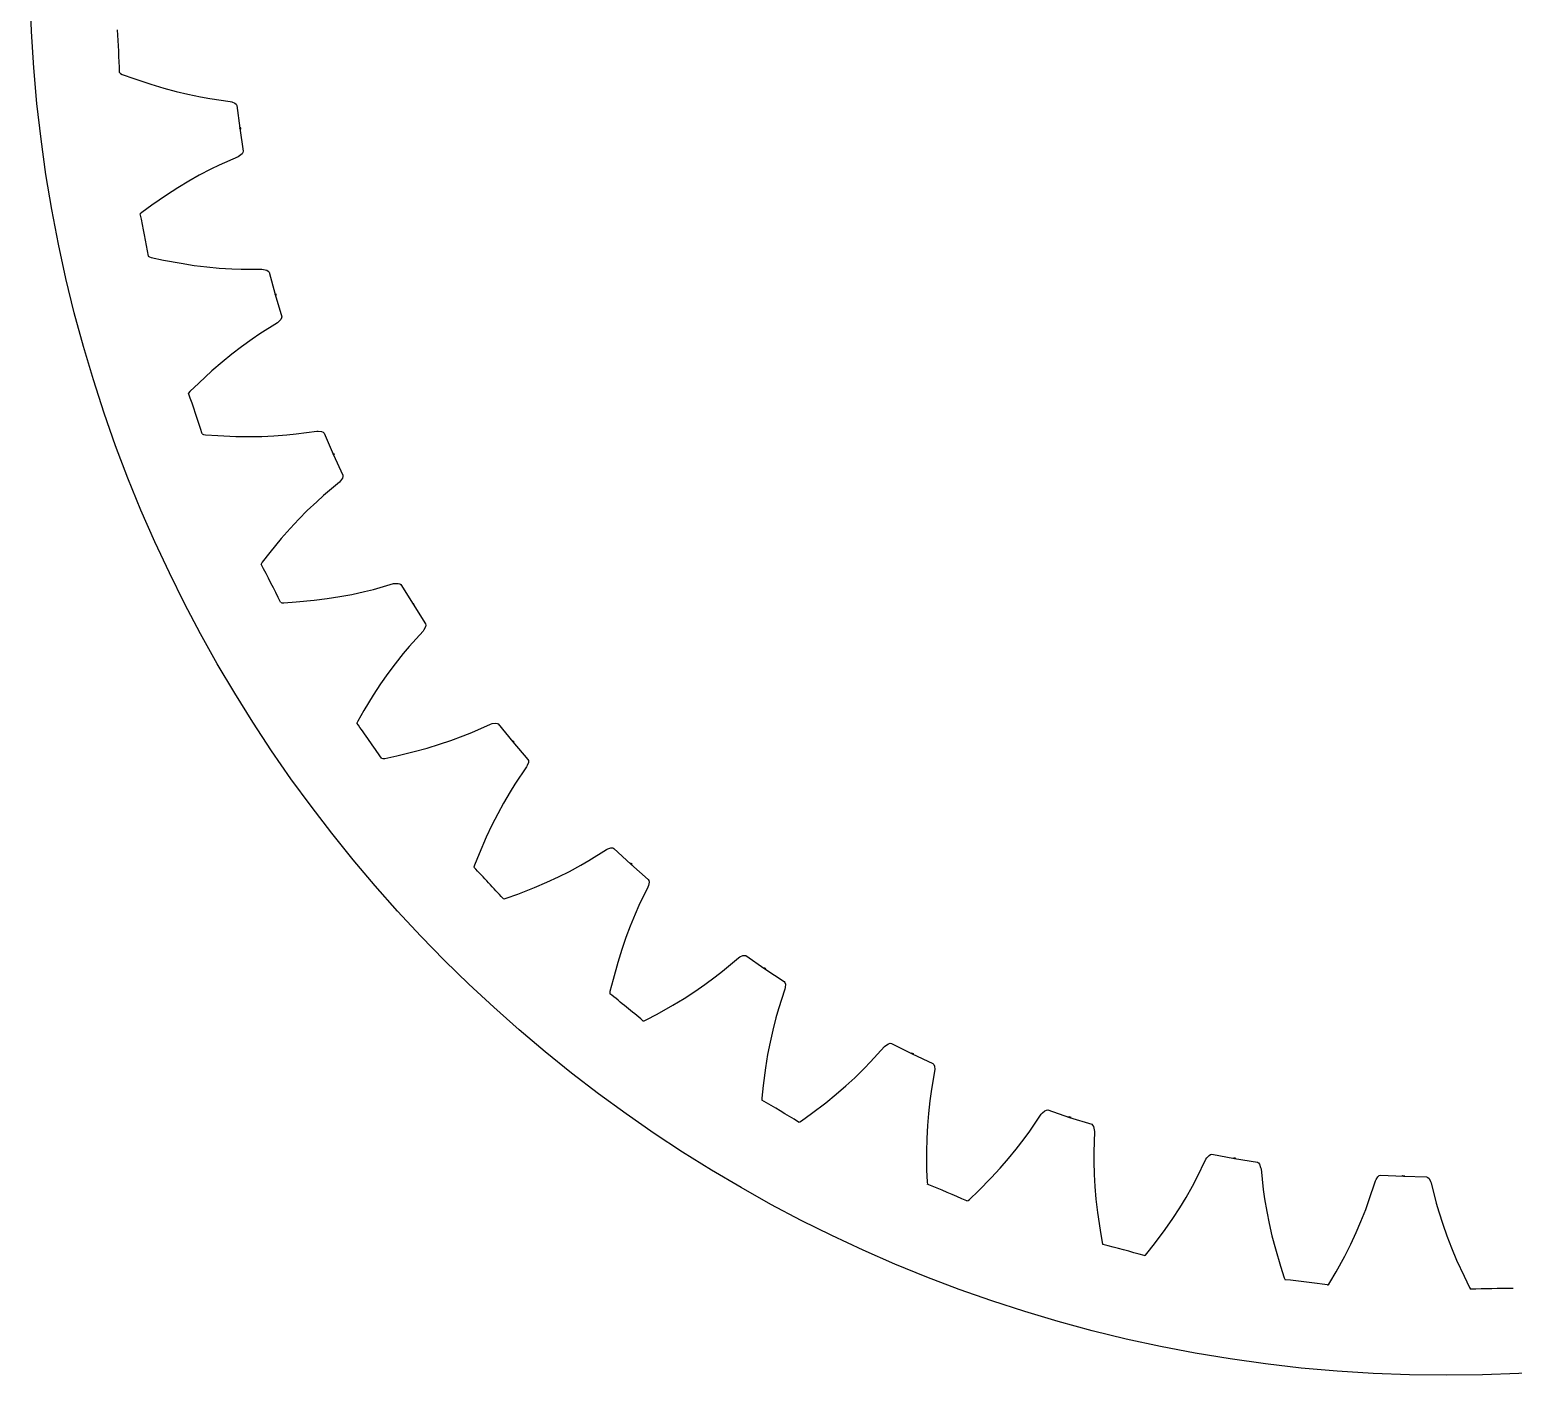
# Model space of a CAD drawing. Extents: x -25 to 25, y -25 to 25.
# Drawn here: x -25 to 1.19, y -25 to -1.25 of the extents above; entities that cross this region are included whole.
import ezdxf

# ---------------------------------------------------------------- set-up
doc = ezdxf.new("R2010")
doc.units = 0

msp = doc.modelspace()

# ---------------------------------------------------------------- linework, layer by layer
msp.add_circle((0, 0), 25)
msp.add_circle((0, 0), 25)
at = {"layer": 'layer0'}
for p, q in [((-23.413, -2.007), (-23.397, -2.024)), ((-23.397, -2.024), (-23.365, -2.041)), ((-23.365, -2.041), (-23.159, -2.114)), ((-23.159, -2.114), (-22.859, -2.216)), ((-22.859, -2.216), (-22.633, -2.283)), ((-22.633, -2.283), (-22.415, -2.342)), ((-22.415, -2.342), (-22.207, -2.392)), ((-22.207, -2.392), (-21.983, -2.437)), ((-21.983, -2.437), (-21.82, -2.467)), ((-21.82, -2.467), (-21.459, -2.518)), ((-21.459, -2.518), (-21.431, -2.525)), ((-21.431, -2.525), (-21.378, -2.548)), ((-21.378, -2.548), (-21.355, -2.567)), ((-21.355, -2.567), (-21.343, -2.587)), ((-21.343, -2.587), (-21.291, -2.992)), ((-21.291, -2.992), (-21.287, -2.975)), ((-21.283, -3.008), (-21.291, -2.992)), ((-21.291, -2.992), (-21.229, -3.396)), ((-21.287, -2.975), (-21.282, -2.975)), ((-21.278, -3.007), (-21.283, -3.008)), ((-21.282, -2.975), (-21.281, -2.991)), ((-21.281, -2.991), (-21.281, -2.991)), ((-21.281, -2.991), (-21.278, -3.007)), ((-21.229, -3.396), (-21.235, -3.418)), ((-21.655, -3.643), (-21.803, -3.716)), ((-21.322, -3.495), (-21.655, -3.643)), ((-21.297, -3.48), (-21.322, -3.495)), ((-21.252, -3.444), (-21.297, -3.48)), ((-21.235, -3.418), (-21.252, -3.444)), ((-22.192, -3.927), (-22.385, -4.043)), ((-22.006, -3.822), (-22.192, -3.927)), ((-21.803, -3.716), (-22.006, -3.822)), ((-22.584, -4.171), (-22.844, -4.351)), ((-22.385, -4.043), (-22.584, -4.171)), ((-22.844, -4.351), (-23.022, -4.479)), ((-23.022, -4.479), (-23.048, -4.503)), ((-22.906, -5.246), (-22.887, -5.261)), ((-22.887, -5.261), (-22.853, -5.272)), ((-22.853, -5.272), (-22.639, -5.317)), ((-22.639, -5.317), (-22.328, -5.375)), ((-22.328, -5.375), (-22.095, -5.411)), ((-22.095, -5.411), (-21.871, -5.439)), ((-21.871, -5.439), (-21.658, -5.459)), ((-21.658, -5.459), (-21.43, -5.473)), ((-21.43, -5.473), (-21.265, -5.479)), ((-21.265, -5.479), (-20.9, -5.48)), ((-20.9, -5.48), (-20.871, -5.483)), ((-20.871, -5.483), (-20.815, -5.498)), ((-20.815, -5.498), (-20.79, -5.514)), ((-20.79, -5.514), (-20.775, -5.532)), ((-20.775, -5.532), (-20.667, -5.926)), ((-20.667, -5.926), (-20.666, -5.909)), ((-20.657, -5.94), (-20.667, -5.926)), ((-20.667, -5.926), (-20.55, -6.318)), ((-20.666, -5.909), (-20.661, -5.908)), ((-20.661, -5.908), (-20.657, -5.923)), ((-20.657, -5.923), (-20.657, -5.923)), ((-20.657, -5.923), (-20.652, -5.939)), ((-20.652, -5.939), (-20.657, -5.94)), ((-20.628, -6.428), (-20.937, -6.622)), ((-20.605, -6.41), (-20.628, -6.428)), ((-20.566, -6.368), (-20.605, -6.41)), ((-20.553, -6.34), (-20.566, -6.368)), ((-20.55, -6.318), (-20.553, -6.34)), ((-21.074, -6.715), (-21.26, -6.848)), ((-20.937, -6.622), (-21.074, -6.715)), ((-21.43, -6.977), (-21.605, -7.12)), ((-21.26, -6.848), (-21.43, -6.977)), ((-21.784, -7.274), (-22.016, -7.488)), ((-21.605, -7.12), (-21.784, -7.274)), ((-22.016, -7.488), (-22.175, -7.639)), ((-22.175, -7.639), (-22.197, -7.667)), ((-20.295, -8.386), (-19.934, -8.335)), ((-19.934, -8.335), (-19.905, -8.335)), ((-19.905, -8.335), (-19.848, -8.341)), ((-19.848, -8.341), (-19.82, -8.354)), ((-19.82, -8.354), (-19.803, -8.37)), ((-19.803, -8.37), (-19.641, -8.745)), ((-21.953, -8.382), (-21.932, -8.395)), ((-21.932, -8.395), (-21.897, -8.402)), ((-21.897, -8.402), (-21.679, -8.416)), ((-21.679, -8.416), (-21.363, -8.43)), ((-21.363, -8.43), (-21.127, -8.433)), ((-21.127, -8.433), (-20.901, -8.43)), ((-20.901, -8.43), (-20.688, -8.42)), ((-20.688, -8.42), (-20.459, -8.402)), ((-20.459, -8.402), (-20.295, -8.386)), ((-19.643, -8.728), (-19.638, -8.726)), ((-19.641, -8.745), (-19.643, -8.728)), ((-19.629, -8.757), (-19.641, -8.745)), ((-19.641, -8.745), (-19.471, -9.116)), ((-19.638, -8.726), (-19.632, -8.741)), ((-19.632, -8.741), (-19.632, -8.741)), ((-19.632, -8.741), (-19.625, -8.755)), ((-19.625, -8.755), (-19.629, -8.757)), ((-19.47, -9.139), (-19.48, -9.168)), ((-19.471, -9.116), (-19.47, -9.139)), ((-19.533, -9.236), (-19.812, -9.471)), ((-19.513, -9.215), (-19.533, -9.236)), ((-19.48, -9.168), (-19.513, -9.215)), ((-19.934, -9.582), (-20.1, -9.74)), ((-19.812, -9.471), (-19.934, -9.582)), ((-20.25, -9.892), (-20.404, -10.057)), ((-20.1, -9.74), (-20.25, -9.892)), ((-20.404, -10.057), (-20.559, -10.234)), ((-20.559, -10.234), (-20.76, -10.479)), ((-20.896, -10.651), (-20.914, -10.682)), ((-20.76, -10.479), (-20.896, -10.651)), ((-19.747, -11.292), (-19.525, -11.257)), ((-19.525, -11.257), (-19.314, -11.217)), ((-19.314, -11.217), (-19.091, -11.168)), ((-19.091, -11.168), (-18.931, -11.129)), ((-18.931, -11.129), (-18.58, -11.028)), ((-18.58, -11.028), (-18.551, -11.024)), ((-18.551, -11.024), (-18.493, -11.023)), ((-18.493, -11.023), (-18.464, -11.031)), ((-18.464, -11.031), (-18.446, -11.044)), ((-18.446, -11.044), (-18.233, -11.393)), ((-20.572, -11.356), (-20.551, -11.365)), ((-20.551, -11.365), (-20.515, -11.367)), ((-20.515, -11.367), (-20.297, -11.351)), ((-20.297, -11.351), (-19.981, -11.322)), ((-19.981, -11.322), (-19.747, -11.292)), ((-18.237, -11.376), (-18.232, -11.374)), ((-18.233, -11.393), (-18.237, -11.376)), ((-18.219, -11.404), (-18.233, -11.393)), ((-18.233, -11.393), (-18.013, -11.737)), ((-18.232, -11.374), (-18.224, -11.388)), ((-18.224, -11.388), (-18.224, -11.388)), ((-18.224, -11.388), (-18.215, -11.401)), ((-18.215, -11.401), (-18.219, -11.404)), ((-18.009, -11.76), (-18.014, -11.79)), ((-18.013, -11.737), (-18.009, -11.76)), ((-18.057, -11.865), (-18.301, -12.136)), ((-18.04, -11.841), (-18.057, -11.865)), ((-18.014, -11.79), (-18.04, -11.841)), ((-18.406, -12.263), (-18.549, -12.442)), ((-18.301, -12.136), (-18.406, -12.263)), ((-18.549, -12.442), (-18.676, -12.614)), ((-18.806, -12.799), (-18.935, -12.996)), ((-18.676, -12.614), (-18.806, -12.799)), ((-18.935, -12.996), (-19.1, -13.266)), ((-19.1, -13.266), (-19.21, -13.455)), ((-19.21, -13.455), (-19.224, -13.489)), ((-17.198, -13.655), (-16.864, -13.507)), ((-16.864, -13.507), (-16.836, -13.498)), ((-16.836, -13.498), (-16.779, -13.489)), ((-16.779, -13.489), (-16.749, -13.494)), ((-16.749, -13.494), (-16.729, -13.504)), ((-16.729, -13.504), (-16.47, -13.82)), ((-17.984, -13.93), (-17.768, -13.864)), ((-17.768, -13.864), (-17.565, -13.796)), ((-17.565, -13.796), (-17.351, -13.716)), ((-17.351, -13.716), (-17.198, -13.655)), ((-16.476, -13.804), (-16.472, -13.801)), ((-16.47, -13.82), (-16.476, -13.804)), ((-16.472, -13.801), (-16.462, -13.813)), ((-16.455, -13.829), (-16.47, -13.82)), ((-16.47, -13.82), (-16.204, -14.13)), ((-16.462, -13.813), (-16.462, -13.813)), ((-16.462, -13.813), (-16.451, -13.825)), ((-16.451, -13.825), (-16.455, -13.829)), ((-18.792, -14.109), (-18.769, -14.115)), ((-18.769, -14.115), (-18.733, -14.112)), ((-18.733, -14.112), (-18.519, -14.065)), ((-18.519, -14.065), (-18.211, -13.992)), ((-18.211, -13.992), (-17.984, -13.93)), ((-16.204, -14.13), (-16.197, -14.152)), ((-16.23, -14.262), (-16.434, -14.565)), ((-16.217, -14.237), (-16.23, -14.262)), ((-16.198, -14.182), (-16.217, -14.237)), ((-16.197, -14.152), (-16.198, -14.182)), ((-16.434, -14.565), (-16.521, -14.705)), ((-16.637, -14.903), (-16.739, -15.09)), ((-16.521, -14.705), (-16.637, -14.903)), ((-16.739, -15.09), (-16.841, -15.292)), ((-16.841, -15.292), (-16.942, -15.505)), ((-16.942, -15.505), (-17.067, -15.795)), ((-14.82, -15.722), (-14.794, -15.71)), ((-14.794, -15.71), (-14.739, -15.693)), ((-14.739, -15.693), (-14.708, -15.693)), ((-14.708, -15.693), (-14.687, -15.701)), ((-14.687, -15.701), (-14.386, -15.978)), ((-17.067, -15.795), (-17.15, -15.998)), ((-15.273, -15.997), (-15.13, -15.915)), ((-15.13, -15.915), (-14.82, -15.722)), ((-14.394, -15.962), (-14.391, -15.959)), ((-14.386, -15.978), (-14.394, -15.962)), ((-14.391, -15.959), (-14.379, -15.97)), ((-14.379, -15.97), (-14.379, -15.97)), ((-14.379, -15.97), (-14.367, -15.98)), ((-17.15, -15.998), (-17.16, -16.033)), ((-15.87, -16.297), (-15.665, -16.202)), ((-15.665, -16.202), (-15.474, -16.106)), ((-15.474, -16.106), (-15.273, -15.997)), ((-14.37, -15.984), (-14.386, -15.978)), ((-14.386, -15.978), (-14.08, -16.248)), ((-14.367, -15.98), (-14.37, -15.984)), ((-16.382, -16.506), (-16.087, -16.391)), ((-16.087, -16.391), (-15.87, -16.297)), ((-14.087, -16.382), (-14.247, -16.711)), ((-14.078, -16.355), (-14.087, -16.382)), ((-14.08, -16.248), (-14.07, -16.268)), ((-14.066, -16.298), (-14.078, -16.355)), ((-14.07, -16.268), (-14.066, -16.298)), ((-16.645, -16.587), (-16.622, -16.59)), ((-16.622, -16.59), (-16.587, -16.582)), ((-16.587, -16.582), (-16.382, -16.506)), ((-14.247, -16.711), (-14.313, -16.862)), ((-14.313, -16.862), (-14.401, -17.073)), ((-14.476, -17.273), (-14.549, -17.487)), ((-14.401, -17.073), (-14.476, -17.273)), ((-14.549, -17.487), (-14.619, -17.712)), ((-14.619, -17.712), (-14.703, -18.017)), ((-12.768, -17.866), (-12.488, -17.632)), ((-12.488, -17.632), (-12.463, -17.616)), ((-12.463, -17.616), (-12.411, -17.592)), ((-12.411, -17.592), (-12.381, -17.588)), ((-12.381, -17.588), (-12.359, -17.592)), ((-12.359, -17.592), (-12.023, -17.824)), ((-12.033, -17.81), (-12.03, -17.806)), ((-12.03, -17.806), (-12.017, -17.816)), ((-14.703, -18.017), (-14.757, -18.229)), ((-13.082, -18.103), (-12.898, -17.967)), ((-12.898, -17.967), (-12.768, -17.866)), ((-12.023, -17.824), (-12.033, -17.81)), ((-12.006, -17.829), (-12.023, -17.824)), ((-12.023, -17.824), (-11.681, -18.049)), ((-12.017, -17.816), (-12.017, -17.816)), ((-12.017, -17.816), (-12.003, -17.824)), ((-12.003, -17.824), (-12.006, -17.829)), ((-11.681, -18.049), (-11.669, -18.068)), ((-11.669, -18.068), (-11.661, -18.098)), ((-14.757, -18.229), (-14.761, -18.265)), ((-13.447, -18.347), (-13.258, -18.225)), ((-13.258, -18.225), (-13.082, -18.103)), ((-11.67, -18.184), (-11.782, -18.531)), ((-11.664, -18.155), (-11.67, -18.184)), ((-11.661, -18.098), (-11.664, -18.155)), ((-13.925, -18.625), (-13.649, -18.47)), ((-13.649, -18.47), (-13.447, -18.347)), ((-11.782, -18.531), (-11.827, -18.689)), ((-14.175, -18.742), (-14.151, -18.742)), ((-14.151, -18.742), (-14.118, -18.729)), ((-14.118, -18.729), (-13.925, -18.625)), ((-11.827, -18.689), (-11.884, -18.911)), ((-11.884, -18.911), (-11.931, -19.12)), ((-11.974, -19.341), (-12.012, -19.574)), ((-11.931, -19.12), (-11.974, -19.341)), ((-10.157, -19.469), (-9.912, -19.198)), ((-9.912, -19.198), (-9.89, -19.179)), ((-9.89, -19.179), (-9.842, -19.148)), ((-9.842, -19.148), (-9.813, -19.14)), ((-9.813, -19.14), (-9.79, -19.141)), ((-9.79, -19.141), (-9.425, -19.324)), ((-9.437, -19.312), (-9.435, -19.307)), ((-9.425, -19.324), (-9.437, -19.312)), ((-9.435, -19.307), (-9.42, -19.315)), ((-9.408, -19.326), (-9.425, -19.324)), ((-9.425, -19.324), (-9.056, -19.499)), ((-9.42, -19.315), (-9.42, -19.315)), ((-9.42, -19.315), (-9.406, -19.321)), ((-9.406, -19.321), (-9.408, -19.326)), ((-12.012, -19.574), (-12.052, -19.888)), ((-10.435, -19.748), (-10.272, -19.587)), ((-10.272, -19.587), (-10.157, -19.469)), ((-9.026, -19.631), (-9.089, -19.99)), ((-9.056, -19.499), (-9.041, -19.516)), ((-9.041, -19.516), (-9.029, -19.544)), ((-9.029, -19.544), (-9.024, -19.602)), ((-9.024, -19.602), (-9.026, -19.631)), ((-12.052, -19.888), (-12.076, -20.106)), ((-10.763, -20.04), (-10.593, -19.893)), ((-10.593, -19.893), (-10.435, -19.748)), ((-12.076, -20.106), (-12.076, -20.142)), ((-10.946, -20.19), (-10.763, -20.04)), ((-9.111, -20.154), (-9.137, -20.381)), ((-9.089, -19.99), (-9.111, -20.154)), ((-11.374, -20.511), (-11.197, -20.382)), ((-11.197, -20.382), (-10.946, -20.19)), ((-9.137, -20.381), (-9.154, -20.594)), ((-7.348, -20.693), (-7.144, -20.391)), ((-7.144, -20.391), (-7.125, -20.369)), ((-7.125, -20.369), (-7.082, -20.331)), ((-7.082, -20.331), (-7.054, -20.319)), ((-7.054, -20.319), (-7.031, -20.317)), ((-7.031, -20.317), (-6.644, -20.448)), ((-11.429, -20.532), (-11.405, -20.529)), ((-11.405, -20.529), (-11.374, -20.511)), ((-9.154, -20.594), (-9.166, -20.819)), ((-6.658, -20.437), (-6.656, -20.432)), ((-6.644, -20.448), (-6.658, -20.437)), ((-6.656, -20.432), (-6.641, -20.438)), ((-6.627, -20.447), (-6.644, -20.448)), ((-6.644, -20.448), (-6.254, -20.57)), ((-6.641, -20.438), (-6.641, -20.438)), ((-6.641, -20.438), (-6.625, -20.442)), ((-6.625, -20.442), (-6.627, -20.447)), ((-6.254, -20.57), (-6.237, -20.584)), ((-6.237, -20.584), (-6.221, -20.611)), ((-6.221, -20.611), (-6.208, -20.667)), ((-6.208, -20.667), (-6.206, -20.696)), ((-9.166, -20.819), (-9.171, -21.055)), ((-7.585, -21.008), (-7.446, -20.826)), ((-7.446, -20.826), (-7.348, -20.693)), ((-6.206, -20.696), (-6.218, -21.061)), ((-9.171, -21.055), (-9.167, -21.372)), ((-7.869, -21.343), (-7.721, -21.173)), ((-7.721, -21.173), (-7.585, -21.008)), ((-6.218, -21.061), (-6.218, -21.225)), ((-4.397, -21.515), (-4.237, -21.187)), ((-4.237, -21.187), (-4.221, -21.162)), ((-4.221, -21.162), (-4.183, -21.119)), ((-4.183, -21.119), (-4.157, -21.103)), ((-4.157, -21.103), (-4.135, -21.098)), ((-4.135, -21.098), (-3.733, -21.173)), ((-3.748, -21.165), (-3.748, -21.16)), ((-3.748, -21.16), (-3.732, -21.163)), ((-3.733, -21.173), (-3.748, -21.165)), ((-3.716, -21.17), (-3.733, -21.173)), ((-3.733, -21.173), (-3.33, -21.24)), ((-3.732, -21.163), (-3.732, -21.163)), ((-3.732, -21.163), (-3.716, -21.165)), ((-3.716, -21.165), (-3.716, -21.17)), ((-9.167, -21.372), (-9.161, -21.591)), ((-8.029, -21.517), (-7.869, -21.343)), ((-6.218, -21.225), (-6.211, -21.454)), ((-6.211, -21.454), (-6.199, -21.668)), ((-3.33, -21.24), (-3.311, -21.252)), ((-3.311, -21.252), (-3.292, -21.276)), ((-3.292, -21.276), (-3.272, -21.33)), ((-3.272, -21.33), (-3.265, -21.358)), ((-3.265, -21.358), (-3.227, -21.721)), ((-1.18, -21.476), (-1.159, -21.468)), ((-1.159, -21.468), (-0.75, -21.487)), ((-9.161, -21.591), (-9.155, -21.626)), ((-8.252, -21.742), (-8.029, -21.517)), ((-6.199, -21.668), (-6.179, -21.892)), ((-4.588, -21.859), (-4.475, -21.66)), ((-4.475, -21.66), (-4.397, -21.515)), ((-3.227, -21.721), (-3.203, -21.884)), ((-1.36, -21.917), (-1.247, -21.57)), ((-1.247, -21.57), (-1.235, -21.544)), ((-1.235, -21.544), (-1.203, -21.496)), ((-1.203, -21.496), (-1.18, -21.476)), ((-0.766, -21.481), (-0.766, -21.475)), ((-0.766, -21.475), (-0.75, -21.477)), ((-0.75, -21.487), (-0.766, -21.481)), ((-0.75, -21.477), (-0.75, -21.477)), ((-0.75, -21.477), (-0.734, -21.477)), ((-0.734, -21.482), (-0.75, -21.487)), ((-0.75, -21.487), (-0.342, -21.497)), ((-0.734, -21.477), (-0.734, -21.482)), ((-0.342, -21.497), (-0.321, -21.506)), ((-0.321, -21.506), (-0.299, -21.527)), ((-0.299, -21.527), (-0.271, -21.577)), ((-0.271, -21.577), (-0.261, -21.605)), ((-0.261, -21.605), (-0.172, -21.959)), ((-8.46, -21.923), (-8.437, -21.916)), ((-8.437, -21.916), (-8.408, -21.895)), ((-8.408, -21.895), (-8.252, -21.742)), ((-6.179, -21.892), (-6.151, -22.127)), ((-4.699, -22.042), (-4.588, -21.859)), ((-3.203, -21.884), (-3.165, -22.11)), ((-1.417, -22.072), (-1.36, -21.917)), ((-0.172, -21.959), (-0.126, -22.117)), ((-6.151, -22.127), (-6.104, -22.44)), ((-4.957, -22.425), (-4.822, -22.231)), ((-4.822, -22.231), (-4.699, -22.042)), ((-3.165, -22.11), (-3.123, -22.32)), ((-1.501, -22.285), (-1.417, -22.072)), ((-0.126, -22.117), (-0.057, -22.335)), ((-6.104, -22.44), (-6.067, -22.655)), ((-5.146, -22.679), (-4.957, -22.425)), ((-3.123, -22.32), (-3.072, -22.539)), ((-1.681, -22.686), (-1.586, -22.481)), ((-1.586, -22.481), (-1.501, -22.285)), ((-0.057, -22.335), (0.014, -22.537)), ((-6.067, -22.655), (-6.056, -22.69)), ((-5.279, -22.852), (-5.146, -22.679)), ((-3.072, -22.539), (-3.012, -22.768)), ((-3.012, -22.768), (-2.921, -23.071)), ((-1.788, -22.896), (-1.681, -22.686)), ((0.014, -22.537), (0.095, -22.748)), ((0.095, -22.748), (0.186, -22.965)), ((-5.327, -22.887), (-5.305, -22.877)), ((-5.305, -22.877), (-5.279, -22.852)), ((-1.939, -23.174), (-1.788, -22.896)), ((0.186, -22.965), (0.318, -23.253)), ((-2.921, -23.071), (-2.855, -23.279)), ((-2.855, -23.279), (-2.839, -23.312)), ((-2.048, -23.364), (-1.939, -23.174)), ((0.318, -23.253), (0.413, -23.45)), ((-2.089, -23.406), (-2.069, -23.393)), ((-2.069, -23.393), (-2.048, -23.364)), ((0.413, -23.45), (0.433, -23.48))]:
    msp.add_line(p, q, dxfattribs=at)
for centre, start, end in [((-48.397, -2.883), 2.0088, 3.7411), ((-47.525, -9.591), 10.0088, 11.7411), ((-45.728, -16.111), 18.0088, 19.7411), ((-43.041, -22.319), 26.0088, 27.7411), ((-39.516, -28.092), 34.0088, 35.7411), ((-35.221, -33.318), 42.0088, 43.7411), ((-30.242, -37.895), 50.0088, 51.7411), ((-24.673, -41.735), 58.0088, 59.7411), ((-18.625, -44.763), 66.0088, 67.7411), ((-12.214, -46.92), 74.0088, 75.7411), ((-5.565, -48.163), 82.0088, 83.7411), ((1.192, -48.469), 90.0088, 91.7411)]:
    msp.add_arc(centre, 25, start, end, dxfattribs=at)
at = {"layer": 'layer1'}
for p, q in [((-23.413, -2.007), (-23.397, -2.024)), ((-23.397, -2.024), (-23.365, -2.041)), ((-23.365, -2.041), (-23.159, -2.114)), ((-23.159, -2.114), (-22.859, -2.216)), ((-22.859, -2.216), (-22.633, -2.283)), ((-22.633, -2.283), (-22.415, -2.342)), ((-22.415, -2.342), (-22.207, -2.392)), ((-22.207, -2.392), (-21.983, -2.437)), ((-21.983, -2.437), (-21.82, -2.467)), ((-21.82, -2.467), (-21.459, -2.518)), ((-21.459, -2.518), (-21.431, -2.525)), ((-21.431, -2.525), (-21.378, -2.548)), ((-21.378, -2.548), (-21.355, -2.567)), ((-21.355, -2.567), (-21.343, -2.587)), ((-21.343, -2.587), (-21.291, -2.992)), ((-21.291, -2.992), (-21.287, -2.975)), ((-21.283, -3.008), (-21.291, -2.992)), ((-21.291, -2.992), (-21.229, -3.396)), ((-21.287, -2.975), (-21.282, -2.975)), ((-21.278, -3.007), (-21.283, -3.008)), ((-21.282, -2.975), (-21.281, -2.991)), ((-21.281, -2.991), (-21.281, -2.991)), ((-21.281, -2.991), (-21.278, -3.007)), ((-21.229, -3.396), (-21.235, -3.418)), ((-21.655, -3.643), (-21.803, -3.716)), ((-21.322, -3.495), (-21.655, -3.643)), ((-21.297, -3.48), (-21.322, -3.495)), ((-21.252, -3.444), (-21.297, -3.48)), ((-21.235, -3.418), (-21.252, -3.444)), ((-22.192, -3.927), (-22.385, -4.043)), ((-22.006, -3.822), (-22.192, -3.927)), ((-21.803, -3.716), (-22.006, -3.822)), ((-22.584, -4.171), (-22.844, -4.351)), ((-22.385, -4.043), (-22.584, -4.171)), ((-22.844, -4.351), (-23.022, -4.479)), ((-23.022, -4.479), (-23.048, -4.503)), ((-22.906, -5.246), (-22.887, -5.261)), ((-22.887, -5.261), (-22.853, -5.272)), ((-22.853, -5.272), (-22.639, -5.317)), ((-22.639, -5.317), (-22.328, -5.375)), ((-22.328, -5.375), (-22.095, -5.411)), ((-22.095, -5.411), (-21.871, -5.439)), ((-21.871, -5.439), (-21.658, -5.459)), ((-21.658, -5.459), (-21.43, -5.473)), ((-21.43, -5.473), (-21.265, -5.479)), ((-21.265, -5.479), (-20.9, -5.48)), ((-20.9, -5.48), (-20.871, -5.483)), ((-20.871, -5.483), (-20.815, -5.498)), ((-20.815, -5.498), (-20.79, -5.514)), ((-20.79, -5.514), (-20.775, -5.532)), ((-20.775, -5.532), (-20.667, -5.926)), ((-20.667, -5.926), (-20.666, -5.909)), ((-20.657, -5.94), (-20.667, -5.926)), ((-20.667, -5.926), (-20.55, -6.318)), ((-20.666, -5.909), (-20.661, -5.908)), ((-20.661, -5.908), (-20.657, -5.923)), ((-20.657, -5.923), (-20.657, -5.923)), ((-20.657, -5.923), (-20.652, -5.939)), ((-20.652, -5.939), (-20.657, -5.94)), ((-20.628, -6.428), (-20.937, -6.622)), ((-20.605, -6.41), (-20.628, -6.428)), ((-20.566, -6.368), (-20.605, -6.41)), ((-20.553, -6.34), (-20.566, -6.368)), ((-20.55, -6.318), (-20.553, -6.34)), ((-21.074, -6.715), (-21.26, -6.848)), ((-20.937, -6.622), (-21.074, -6.715)), ((-21.43, -6.977), (-21.605, -7.12)), ((-21.26, -6.848), (-21.43, -6.977)), ((-21.784, -7.274), (-22.016, -7.488)), ((-21.605, -7.12), (-21.784, -7.274)), ((-22.016, -7.488), (-22.175, -7.639)), ((-22.175, -7.639), (-22.197, -7.667)), ((-20.295, -8.386), (-19.934, -8.335)), ((-19.934, -8.335), (-19.905, -8.335)), ((-19.905, -8.335), (-19.848, -8.341)), ((-19.848, -8.341), (-19.82, -8.354)), ((-19.82, -8.354), (-19.803, -8.37)), ((-19.803, -8.37), (-19.641, -8.745)), ((-21.953, -8.382), (-21.932, -8.395)), ((-21.932, -8.395), (-21.897, -8.402)), ((-21.897, -8.402), (-21.679, -8.416)), ((-21.679, -8.416), (-21.363, -8.43)), ((-21.363, -8.43), (-21.127, -8.433)), ((-21.127, -8.433), (-20.901, -8.43)), ((-20.901, -8.43), (-20.688, -8.42)), ((-20.688, -8.42), (-20.459, -8.402)), ((-20.459, -8.402), (-20.295, -8.386)), ((-19.643, -8.728), (-19.638, -8.726)), ((-19.641, -8.745), (-19.643, -8.728)), ((-19.629, -8.757), (-19.641, -8.745)), ((-19.641, -8.745), (-19.471, -9.116)), ((-19.638, -8.726), (-19.632, -8.741)), ((-19.632, -8.741), (-19.632, -8.741)), ((-19.632, -8.741), (-19.625, -8.755)), ((-19.625, -8.755), (-19.629, -8.757)), ((-19.47, -9.139), (-19.48, -9.168)), ((-19.471, -9.116), (-19.47, -9.139)), ((-19.533, -9.236), (-19.812, -9.471)), ((-19.513, -9.215), (-19.533, -9.236)), ((-19.48, -9.168), (-19.513, -9.215)), ((-19.934, -9.582), (-20.1, -9.74)), ((-19.812, -9.471), (-19.934, -9.582)), ((-20.25, -9.892), (-20.404, -10.057)), ((-20.1, -9.74), (-20.25, -9.892)), ((-20.404, -10.057), (-20.559, -10.234)), ((-20.559, -10.234), (-20.76, -10.479)), ((-20.896, -10.651), (-20.914, -10.682)), ((-20.76, -10.479), (-20.896, -10.651)), ((-19.747, -11.292), (-19.525, -11.257)), ((-19.525, -11.257), (-19.314, -11.217)), ((-19.314, -11.217), (-19.091, -11.168)), ((-19.091, -11.168), (-18.931, -11.129)), ((-18.931, -11.129), (-18.58, -11.028)), ((-18.58, -11.028), (-18.551, -11.024)), ((-18.551, -11.024), (-18.493, -11.023)), ((-18.493, -11.023), (-18.464, -11.031)), ((-18.464, -11.031), (-18.446, -11.044)), ((-18.446, -11.044), (-18.233, -11.393)), ((-20.572, -11.356), (-20.551, -11.365)), ((-20.551, -11.365), (-20.515, -11.367)), ((-20.515, -11.367), (-20.297, -11.351)), ((-20.297, -11.351), (-19.981, -11.322)), ((-19.981, -11.322), (-19.747, -11.292)), ((-18.237, -11.376), (-18.232, -11.374)), ((-18.233, -11.393), (-18.237, -11.376)), ((-18.219, -11.404), (-18.233, -11.393)), ((-18.233, -11.393), (-18.013, -11.737)), ((-18.232, -11.374), (-18.224, -11.388)), ((-18.224, -11.388), (-18.224, -11.388)), ((-18.224, -11.388), (-18.215, -11.401)), ((-18.215, -11.401), (-18.219, -11.404)), ((-18.009, -11.76), (-18.014, -11.79)), ((-18.013, -11.737), (-18.009, -11.76)), ((-18.057, -11.865), (-18.301, -12.136)), ((-18.04, -11.841), (-18.057, -11.865)), ((-18.014, -11.79), (-18.04, -11.841)), ((-18.406, -12.263), (-18.549, -12.442)), ((-18.301, -12.136), (-18.406, -12.263)), ((-18.549, -12.442), (-18.676, -12.614)), ((-18.806, -12.799), (-18.935, -12.996)), ((-18.676, -12.614), (-18.806, -12.799)), ((-18.935, -12.996), (-19.1, -13.266)), ((-19.1, -13.266), (-19.21, -13.455)), ((-19.21, -13.455), (-19.224, -13.489)), ((-17.198, -13.655), (-16.864, -13.507)), ((-16.864, -13.507), (-16.836, -13.498)), ((-16.836, -13.498), (-16.779, -13.489)), ((-16.779, -13.489), (-16.749, -13.494)), ((-16.749, -13.494), (-16.729, -13.504)), ((-16.729, -13.504), (-16.47, -13.82)), ((-17.984, -13.93), (-17.768, -13.864)), ((-17.768, -13.864), (-17.565, -13.796)), ((-17.565, -13.796), (-17.351, -13.716)), ((-17.351, -13.716), (-17.198, -13.655)), ((-16.476, -13.804), (-16.472, -13.801)), ((-16.47, -13.82), (-16.476, -13.804)), ((-16.472, -13.801), (-16.462, -13.813)), ((-16.455, -13.829), (-16.47, -13.82)), ((-16.47, -13.82), (-16.204, -14.13)), ((-16.462, -13.813), (-16.462, -13.813)), ((-16.462, -13.813), (-16.451, -13.825)), ((-16.451, -13.825), (-16.455, -13.829)), ((-18.792, -14.109), (-18.769, -14.115)), ((-18.769, -14.115), (-18.733, -14.112)), ((-18.733, -14.112), (-18.519, -14.065)), ((-18.519, -14.065), (-18.211, -13.992)), ((-18.211, -13.992), (-17.984, -13.93)), ((-16.204, -14.13), (-16.197, -14.152)), ((-16.23, -14.262), (-16.434, -14.565)), ((-16.217, -14.237), (-16.23, -14.262)), ((-16.198, -14.182), (-16.217, -14.237)), ((-16.197, -14.152), (-16.198, -14.182)), ((-16.434, -14.565), (-16.521, -14.705)), ((-16.637, -14.903), (-16.739, -15.09)), ((-16.521, -14.705), (-16.637, -14.903)), ((-16.739, -15.09), (-16.841, -15.292)), ((-16.841, -15.292), (-16.942, -15.505)), ((-16.942, -15.505), (-17.067, -15.795)), ((-14.82, -15.722), (-14.794, -15.71)), ((-14.794, -15.71), (-14.739, -15.693)), ((-14.739, -15.693), (-14.708, -15.693)), ((-14.708, -15.693), (-14.687, -15.701)), ((-14.687, -15.701), (-14.386, -15.978)), ((-17.067, -15.795), (-17.15, -15.998)), ((-15.273, -15.997), (-15.13, -15.915)), ((-15.13, -15.915), (-14.82, -15.722)), ((-14.394, -15.962), (-14.391, -15.959)), ((-14.386, -15.978), (-14.394, -15.962)), ((-14.391, -15.959), (-14.379, -15.97)), ((-14.379, -15.97), (-14.379, -15.97)), ((-14.379, -15.97), (-14.367, -15.98)), ((-17.15, -15.998), (-17.16, -16.033)), ((-15.87, -16.297), (-15.665, -16.202)), ((-15.665, -16.202), (-15.474, -16.106)), ((-15.474, -16.106), (-15.273, -15.997)), ((-14.37, -15.984), (-14.386, -15.978)), ((-14.386, -15.978), (-14.08, -16.248)), ((-14.367, -15.98), (-14.37, -15.984)), ((-16.382, -16.506), (-16.087, -16.391)), ((-16.087, -16.391), (-15.87, -16.297)), ((-14.087, -16.382), (-14.247, -16.711)), ((-14.078, -16.355), (-14.087, -16.382)), ((-14.08, -16.248), (-14.07, -16.268)), ((-14.066, -16.298), (-14.078, -16.355)), ((-14.07, -16.268), (-14.066, -16.298)), ((-16.645, -16.587), (-16.622, -16.59)), ((-16.622, -16.59), (-16.587, -16.582)), ((-16.587, -16.582), (-16.382, -16.506)), ((-14.247, -16.711), (-14.313, -16.862)), ((-14.313, -16.862), (-14.401, -17.073)), ((-14.476, -17.273), (-14.549, -17.487)), ((-14.401, -17.073), (-14.476, -17.273)), ((-14.549, -17.487), (-14.619, -17.712)), ((-14.619, -17.712), (-14.703, -18.017)), ((-12.768, -17.866), (-12.488, -17.632)), ((-12.488, -17.632), (-12.463, -17.616)), ((-12.463, -17.616), (-12.411, -17.592)), ((-12.411, -17.592), (-12.381, -17.588)), ((-12.381, -17.588), (-12.359, -17.592)), ((-12.359, -17.592), (-12.023, -17.824)), ((-12.033, -17.81), (-12.03, -17.806)), ((-12.03, -17.806), (-12.017, -17.816)), ((-14.703, -18.017), (-14.757, -18.229)), ((-13.082, -18.103), (-12.898, -17.967)), ((-12.898, -17.967), (-12.768, -17.866)), ((-12.023, -17.824), (-12.033, -17.81)), ((-12.006, -17.829), (-12.023, -17.824)), ((-12.023, -17.824), (-11.681, -18.049)), ((-12.017, -17.816), (-12.017, -17.816)), ((-12.017, -17.816), (-12.003, -17.824)), ((-12.003, -17.824), (-12.006, -17.829)), ((-11.681, -18.049), (-11.669, -18.068)), ((-11.669, -18.068), (-11.661, -18.098)), ((-14.757, -18.229), (-14.761, -18.265)), ((-13.447, -18.347), (-13.258, -18.225)), ((-13.258, -18.225), (-13.082, -18.103)), ((-11.67, -18.184), (-11.782, -18.531)), ((-11.664, -18.155), (-11.67, -18.184)), ((-11.661, -18.098), (-11.664, -18.155)), ((-13.925, -18.625), (-13.649, -18.47)), ((-13.649, -18.47), (-13.447, -18.347)), ((-11.782, -18.531), (-11.827, -18.689)), ((-14.175, -18.742), (-14.151, -18.742)), ((-14.151, -18.742), (-14.118, -18.729)), ((-14.118, -18.729), (-13.925, -18.625)), ((-11.827, -18.689), (-11.884, -18.911)), ((-11.884, -18.911), (-11.931, -19.12)), ((-11.974, -19.341), (-12.012, -19.574)), ((-11.931, -19.12), (-11.974, -19.341)), ((-10.157, -19.469), (-9.912, -19.198)), ((-9.912, -19.198), (-9.89, -19.179)), ((-9.89, -19.179), (-9.842, -19.148)), ((-9.842, -19.148), (-9.813, -19.14)), ((-9.813, -19.14), (-9.79, -19.141)), ((-9.79, -19.141), (-9.425, -19.324)), ((-9.437, -19.312), (-9.435, -19.307)), ((-9.425, -19.324), (-9.437, -19.312)), ((-9.435, -19.307), (-9.42, -19.315)), ((-9.408, -19.326), (-9.425, -19.324)), ((-9.425, -19.324), (-9.056, -19.499)), ((-9.42, -19.315), (-9.42, -19.315)), ((-9.42, -19.315), (-9.406, -19.321)), ((-9.406, -19.321), (-9.408, -19.326)), ((-12.012, -19.574), (-12.052, -19.888)), ((-10.435, -19.748), (-10.272, -19.587)), ((-10.272, -19.587), (-10.157, -19.469)), ((-9.026, -19.631), (-9.089, -19.99)), ((-9.056, -19.499), (-9.041, -19.516)), ((-9.041, -19.516), (-9.029, -19.544)), ((-9.029, -19.544), (-9.024, -19.602)), ((-9.024, -19.602), (-9.026, -19.631)), ((-12.052, -19.888), (-12.076, -20.106)), ((-10.763, -20.04), (-10.593, -19.893)), ((-10.593, -19.893), (-10.435, -19.748)), ((-12.076, -20.106), (-12.076, -20.142)), ((-10.946, -20.19), (-10.763, -20.04)), ((-9.111, -20.154), (-9.137, -20.381)), ((-9.089, -19.99), (-9.111, -20.154)), ((-11.374, -20.511), (-11.197, -20.382)), ((-11.197, -20.382), (-10.946, -20.19)), ((-9.137, -20.381), (-9.154, -20.594)), ((-7.348, -20.693), (-7.144, -20.391)), ((-7.144, -20.391), (-7.125, -20.369)), ((-7.125, -20.369), (-7.082, -20.331)), ((-7.082, -20.331), (-7.054, -20.319)), ((-7.054, -20.319), (-7.031, -20.317)), ((-7.031, -20.317), (-6.644, -20.448)), ((-11.429, -20.532), (-11.405, -20.529)), ((-11.405, -20.529), (-11.374, -20.511)), ((-9.154, -20.594), (-9.166, -20.819)), ((-6.658, -20.437), (-6.656, -20.432)), ((-6.644, -20.448), (-6.658, -20.437)), ((-6.656, -20.432), (-6.641, -20.438)), ((-6.627, -20.447), (-6.644, -20.448)), ((-6.644, -20.448), (-6.254, -20.57)), ((-6.641, -20.438), (-6.641, -20.438)), ((-6.641, -20.438), (-6.625, -20.442)), ((-6.625, -20.442), (-6.627, -20.447)), ((-6.254, -20.57), (-6.237, -20.584)), ((-6.237, -20.584), (-6.221, -20.611)), ((-6.221, -20.611), (-6.208, -20.667)), ((-6.208, -20.667), (-6.206, -20.696)), ((-9.166, -20.819), (-9.171, -21.055)), ((-7.585, -21.008), (-7.446, -20.826)), ((-7.446, -20.826), (-7.348, -20.693)), ((-6.206, -20.696), (-6.218, -21.061)), ((-9.171, -21.055), (-9.167, -21.372)), ((-7.869, -21.343), (-7.721, -21.173)), ((-7.721, -21.173), (-7.585, -21.008)), ((-6.218, -21.061), (-6.218, -21.225)), ((-4.397, -21.515), (-4.237, -21.187)), ((-4.237, -21.187), (-4.221, -21.162)), ((-4.221, -21.162), (-4.183, -21.119)), ((-4.183, -21.119), (-4.157, -21.103)), ((-4.157, -21.103), (-4.135, -21.098)), ((-4.135, -21.098), (-3.733, -21.173)), ((-3.748, -21.165), (-3.748, -21.16)), ((-3.748, -21.16), (-3.732, -21.163)), ((-3.733, -21.173), (-3.748, -21.165)), ((-3.716, -21.17), (-3.733, -21.173)), ((-3.733, -21.173), (-3.33, -21.24)), ((-3.732, -21.163), (-3.732, -21.163)), ((-3.732, -21.163), (-3.716, -21.165)), ((-3.716, -21.165), (-3.716, -21.17)), ((-9.167, -21.372), (-9.161, -21.591)), ((-8.029, -21.517), (-7.869, -21.343)), ((-6.218, -21.225), (-6.211, -21.454)), ((-6.211, -21.454), (-6.199, -21.668)), ((-3.33, -21.24), (-3.311, -21.252)), ((-3.311, -21.252), (-3.292, -21.276)), ((-3.292, -21.276), (-3.272, -21.33)), ((-3.272, -21.33), (-3.265, -21.358)), ((-3.265, -21.358), (-3.227, -21.721)), ((-1.18, -21.476), (-1.159, -21.468)), ((-1.159, -21.468), (-0.75, -21.487)), ((-9.161, -21.591), (-9.155, -21.626)), ((-8.252, -21.742), (-8.029, -21.517)), ((-6.199, -21.668), (-6.179, -21.892)), ((-4.588, -21.859), (-4.475, -21.66)), ((-4.475, -21.66), (-4.397, -21.515)), ((-3.227, -21.721), (-3.203, -21.884)), ((-1.36, -21.917), (-1.247, -21.57)), ((-1.247, -21.57), (-1.235, -21.544)), ((-1.235, -21.544), (-1.203, -21.496)), ((-1.203, -21.496), (-1.18, -21.476)), ((-0.766, -21.481), (-0.766, -21.475)), ((-0.766, -21.475), (-0.75, -21.477)), ((-0.75, -21.487), (-0.766, -21.481)), ((-0.75, -21.477), (-0.75, -21.477)), ((-0.75, -21.477), (-0.734, -21.477)), ((-0.734, -21.482), (-0.75, -21.487)), ((-0.75, -21.487), (-0.342, -21.497)), ((-0.734, -21.477), (-0.734, -21.482)), ((-0.342, -21.497), (-0.321, -21.506)), ((-0.321, -21.506), (-0.299, -21.527)), ((-0.299, -21.527), (-0.271, -21.577)), ((-0.271, -21.577), (-0.261, -21.605)), ((-0.261, -21.605), (-0.172, -21.959)), ((-8.46, -21.923), (-8.437, -21.916)), ((-8.437, -21.916), (-8.408, -21.895)), ((-8.408, -21.895), (-8.252, -21.742)), ((-6.179, -21.892), (-6.151, -22.127)), ((-4.699, -22.042), (-4.588, -21.859)), ((-3.203, -21.884), (-3.165, -22.11)), ((-1.417, -22.072), (-1.36, -21.917)), ((-0.172, -21.959), (-0.126, -22.117)), ((-6.151, -22.127), (-6.104, -22.44)), ((-4.957, -22.425), (-4.822, -22.231)), ((-4.822, -22.231), (-4.699, -22.042)), ((-3.165, -22.11), (-3.123, -22.32)), ((-1.501, -22.285), (-1.417, -22.072)), ((-0.126, -22.117), (-0.057, -22.335)), ((-6.104, -22.44), (-6.067, -22.655)), ((-5.146, -22.679), (-4.957, -22.425)), ((-3.123, -22.32), (-3.072, -22.539)), ((-1.681, -22.686), (-1.586, -22.481)), ((-1.586, -22.481), (-1.501, -22.285)), ((-0.057, -22.335), (0.014, -22.537)), ((-6.067, -22.655), (-6.056, -22.69)), ((-5.279, -22.852), (-5.146, -22.679)), ((-3.072, -22.539), (-3.012, -22.768)), ((-3.012, -22.768), (-2.921, -23.071)), ((-1.788, -22.896), (-1.681, -22.686)), ((0.014, -22.537), (0.095, -22.748)), ((0.095, -22.748), (0.186, -22.965)), ((-5.327, -22.887), (-5.305, -22.877)), ((-5.305, -22.877), (-5.279, -22.852)), ((-1.939, -23.174), (-1.788, -22.896)), ((0.186, -22.965), (0.318, -23.253)), ((-2.921, -23.071), (-2.855, -23.279)), ((-2.855, -23.279), (-2.839, -23.312)), ((-2.048, -23.364), (-1.939, -23.174)), ((0.318, -23.253), (0.413, -23.45)), ((-2.089, -23.406), (-2.069, -23.393)), ((-2.069, -23.393), (-2.048, -23.364)), ((0.413, -23.45), (0.433, -23.48))]:
    msp.add_line(p, q, dxfattribs=at)
for centre, start, end in [((-48.397, -2.883), 2.0088, 3.7411), ((-47.525, -9.591), 10.0088, 11.7411), ((-45.728, -16.111), 18.0088, 19.7411), ((-43.041, -22.319), 26.0088, 27.7411), ((-39.516, -28.092), 34.0088, 35.7411), ((-35.221, -33.318), 42.0088, 43.7411), ((-30.242, -37.895), 50.0088, 51.7411), ((-24.673, -41.735), 58.0088, 59.7411), ((-18.625, -44.763), 66.0088, 67.7411), ((-12.214, -46.92), 74.0088, 75.7411), ((-5.565, -48.163), 82.0088, 83.7411), ((1.192, -48.469), 90.0088, 91.7411)]:
    msp.add_arc(centre, 25, start, end, dxfattribs=at)

doc.saveas('drawing.dxf')
